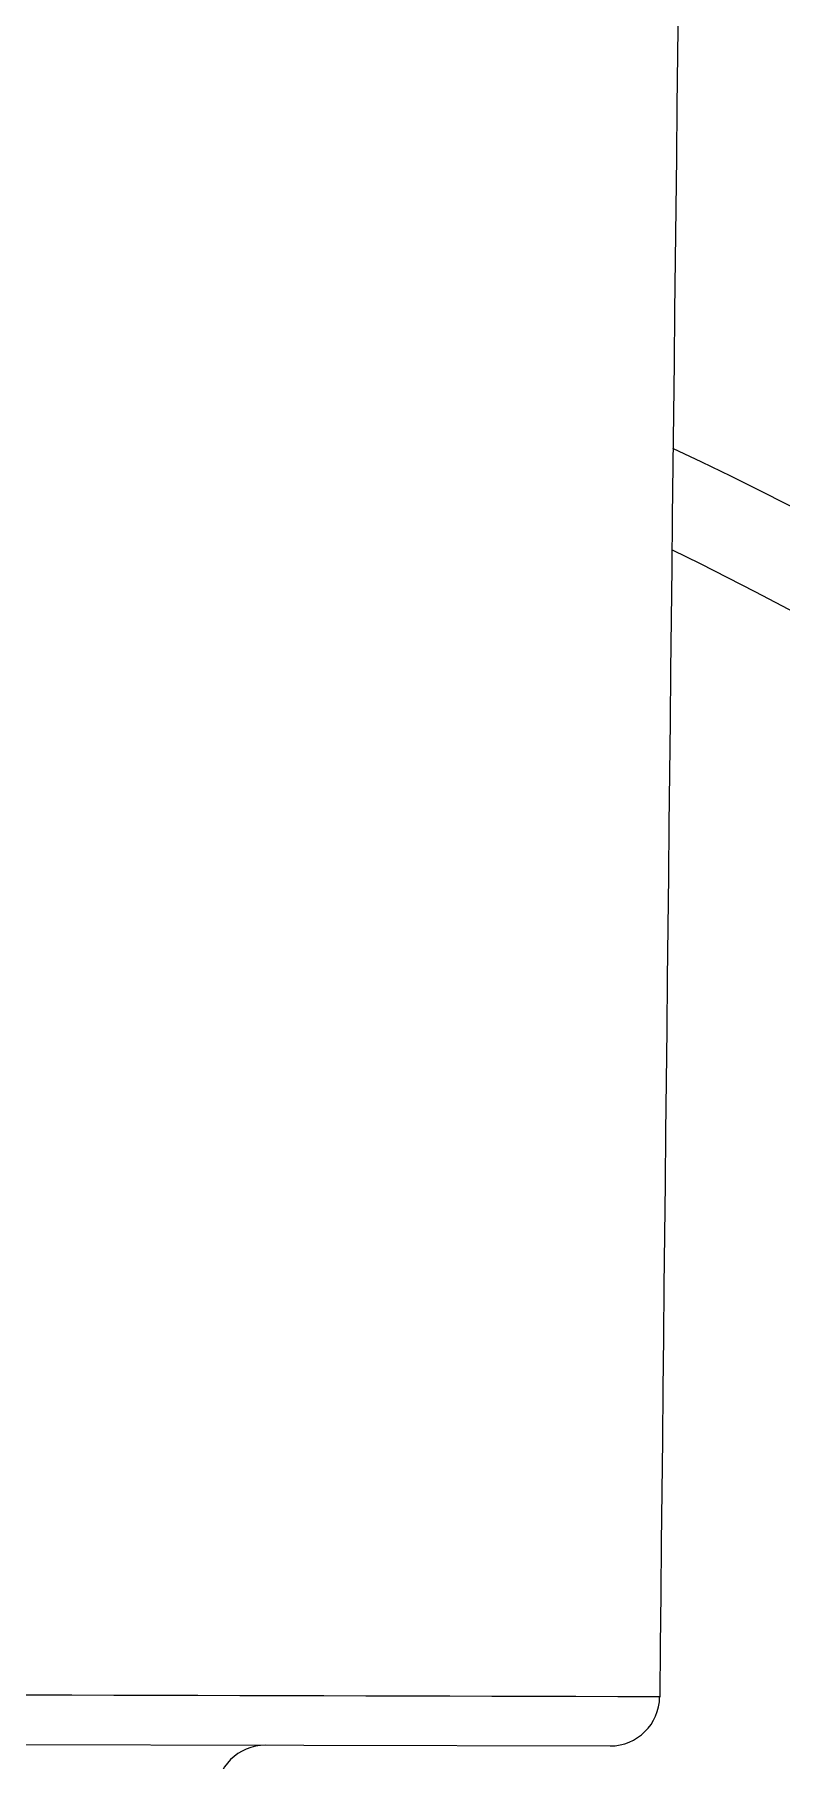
# Model space of a CAD drawing. Header units: centimetres. Extents: x -1797 to 2001, y -8788 to 1856.
# Drawn here: x -855.109 to -854.354, y -8611.8 to -8610.056 of the extents above; entities that cross this region are included whole.
import ezdxf

# ---------------------------------------------------------------- set-up
doc = ezdxf.new("R2010")
doc.units = ezdxf.units.CM
doc.header["$LTSCALE"] = 100
doc.header["$MEASUREMENT"] = 0
doc.layers.add('ID_Furniture-Fixed_01', color=141, linetype='Continuous')

msp = doc.modelspace()

# ---------------------------------------------------------------- linework, layer by layer
at = {"layer": 'ID_Furniture-Fixed_01'}
msp.add_line((-857.1439, -8611.7797, 0.0001), (-854.5273, -8611.7852, 0.0001), dxfattribs=at)
for centre, radius, start, end in [((609.8639, -8626.8154, 0.0001), 1464.4187, 179.1502139, 179.409992), ((-855.839, -8613.4188, 0.0001), 3.25, 283.2218, 64.9656), ((-855.839, -8613.4188, 0.0001), 3.157, 283.6224, 64.1825), ((-859.1824, -10202.738, 0.0001), 1591.0093, 89.8305534, 89.9283856), ((-854.5272, -8611.7352, 0.0001), 0.05, 269.8783, 359.4914), ((-854.5215, -8610.1512, 0.0001), 1.5851, 271.6032, 271.6153), ((-854.8756, -8611.8345, 0.0001), 0.05, 89.8794, 179.8794)]:
    msp.add_arc(centre, radius, start, end, dxfattribs=at)

doc.saveas('drawing.dxf')
